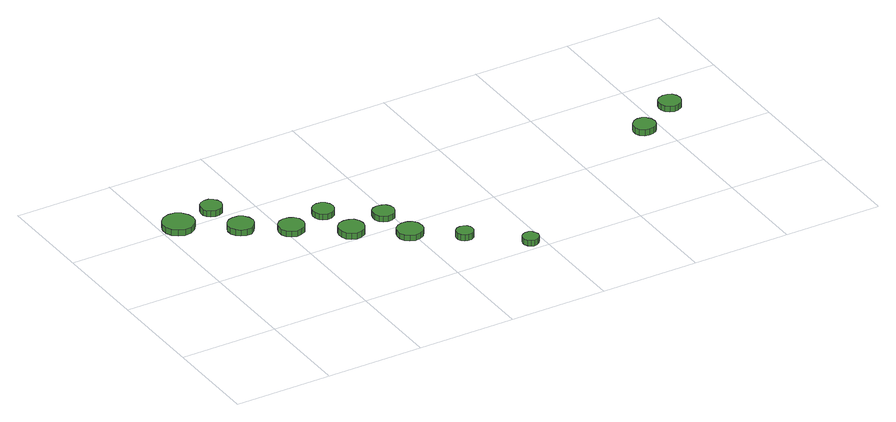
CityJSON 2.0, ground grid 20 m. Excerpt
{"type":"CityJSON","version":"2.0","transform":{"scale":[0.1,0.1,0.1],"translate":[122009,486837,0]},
"CityObjects":{
"tree1":{"type":"SolitaryVegetationObject","attributes":{"function":"something"},"geometry":[{"type":"MultiSurface","lod":"1","boundaries":[[[0,1,2,3,4,5,6,7,8,9,10,11,12,13,14]],[[15,16,17,18,19,20,21,22,23,24,25,26,27,28,29]],[[0,29,28,1]],[[1,28,27,2]],[[2,27,26,3]],[[3,26,25,4]],[[4,25,24,5]],[[5,24,23,6]],[[6,23,22,7]],[[7,22,21,8]],[[8,21,20,9]],[[9,20,19,10]],[[10,19,18,11]],[[11,18,17,12]],[[12,17,16,13]],[[13,16,15,14]],[[14,15,29,0]]]}]},
"tree2":{"type":"SolitaryVegetationObject","attributes":{"function":"something"},"geometry":[{"type":"MultiSurface","lod":"1","boundaries":[[[30,31,32,33,34,35,36,37,38,39,40,41,42,43,44]],[[45,46,47,48,49,50,51,52,53,54,55,56,57,58,59]],[[30,59,58,31]],[[31,58,57,32]],[[32,57,56,33]],[[33,56,55,34]],[[34,55,54,35]],[[35,54,53,36]],[[36,53,52,37]],[[37,52,51,38]],[[38,51,50,39]],[[39,50,49,40]],[[40,49,48,41]],[[41,48,47,42]],[[42,47,46,43]],[[43,46,45,44]],[[44,45,59,30]]]}]},
"tree3":{"type":"SolitaryVegetationObject","attributes":{"function":"something"},"geometry":[{"type":"MultiSurface","lod":"1","boundaries":[[[60,61,62,63,64,65,66,67,68,69,70,71,72,73,74]],[[75,76,77,78,79,80,81,82,83,84,85,86,87,88,89]],[[60,89,88,61]],[[61,88,87,62]],[[62,87,86,63]],[[63,86,85,64]],[[64,85,84,65]],[[65,84,83,66]],[[66,83,82,67]],[[67,82,81,68]],[[68,81,80,69]],[[69,80,79,70]],[[70,79,78,71]],[[71,78,77,72]],[[72,77,76,73]],[[73,76,75,74]],[[74,75,89,60]]]}]},
"tree4":{"type":"SolitaryVegetationObject","attributes":{"function":"something"},"geometry":[{"type":"MultiSurface","lod":"1","boundaries":[[[90,91,92,93,94,95,96,97,98,99,100,101,102,103,104]],[[105,106,107,108,109,110,111,112,113,114,115,116,117,118,119]],[[90,119,118,91]],[[91,118,117,92]],[[92,117,116,93]],[[93,116,115,94]],[[94,115,114,95]],[[95,114,113,96]],[[96,113,112,97]],[[97,112,111,98]],[[98,111,110,99]],[[99,110,109,100]],[[100,109,108,101]],[[101,108,107,102]],[[102,107,106,103]],[[103,106,105,104]],[[104,105,119,90]]]}]},
"tree5":{"type":"SolitaryVegetationObject","attributes":{"function":"something"},"geometry":[{"type":"MultiSurface","lod":"1","boundaries":[[[120,121,122,123,124,125,126,127,128,129,130,131,132,133,134]],[[135,136,137,138,139,140,141,142,143,144,145,146,147,148,149]],[[120,149,148,121]],[[121,148,147,122]],[[122,147,146,123]],[[123,146,145,124]],[[124,145,144,125]],[[125,144,143,126]],[[126,143,142,127]],[[127,142,141,128]],[[128,141,140,129]],[[129,140,139,130]],[[130,139,138,131]],[[131,138,137,132]],[[132,137,136,133]],[[133,136,135,134]],[[134,135,149,120]]]}]},
"tree6":{"type":"SolitaryVegetationObject","attributes":{"function":"something"},"geometry":[{"type":"MultiSurface","lod":"1","boundaries":[[[150,151,152,153,154,155,156,157,158,159,160,161,162,163,164]],[[165,166,167,168,169,170,171,172,173,174,175,176,177,178,179]],[[150,179,178,151]],[[151,178,177,152]],[[152,177,176,153]],[[153,176,175,154]],[[154,175,174,155]],[[155,174,173,156]],[[156,173,172,157]],[[157,172,171,158]],[[158,171,170,159]],[[159,170,169,160]],[[160,169,168,161]],[[161,168,167,162]],[[162,167,166,163]],[[163,166,165,164]],[[164,165,179,150]]]}]},
"tree7":{"type":"SolitaryVegetationObject","attributes":{"function":"something"},"geometry":[{"type":"MultiSurface","lod":"1","boundaries":[[[180,181,182,183,184,185,186,187,188,189,190,191,192,193,194]],[[195,196,197,198,199,200,201,202,203,204,205,206,207,208,209]],[[180,209,208,181]],[[181,208,207,182]],[[182,207,206,183]],[[183,206,205,184]],[[184,205,204,185]],[[185,204,203,186]],[[186,203,202,187]],[[187,202,201,188]],[[188,201,200,189]],[[189,200,199,190]],[[190,199,198,191]],[[191,198,197,192]],[[192,197,196,193]],[[193,196,195,194]],[[194,195,209,180]]]}]},
"tree8":{"type":"SolitaryVegetationObject","attributes":{"function":"something"},"geometry":[{"type":"MultiSurface","lod":"1","boundaries":[[[210,211,212,213,214,215,216,217,218,219,220,221,222,223,224]],[[225,226,227,228,229,230,231,232,233,234,235,236,237,238,239]],[[210,239,238,211]],[[211,238,237,212]],[[212,237,236,213]],[[213,236,235,214]],[[214,235,234,215]],[[215,234,233,216]],[[216,233,232,217]],[[217,232,231,218]],[[218,231,230,219]],[[219,230,229,220]],[[220,229,228,221]],[[221,228,227,222]],[[222,227,226,223]],[[223,226,225,224]],[[224,225,239,210]]]}]},
"tree9":{"type":"SolitaryVegetationObject","attributes":{"function":"something"},"geometry":[{"type":"MultiSurface","lod":"1","boundaries":[[[240,241,242,243,244,245,246,247,248,249,250,251,252,253,254]],[[255,256,257,258,259,260,261,262,263,264,265,266,267,268,269]],[[240,269,268,241]],[[241,268,267,242]],[[242,267,266,243]],[[243,266,265,244]],[[244,265,264,245]],[[245,264,263,246]],[[246,263,262,247]],[[247,262,261,248]],[[248,261,260,249]],[[249,260,259,250]],[[250,259,258,251]],[[251,258,257,252]],[[252,257,256,253]],[[253,256,255,254]],[[254,255,269,240]]]}]},
"tree10":{"type":"SolitaryVegetationObject","attributes":{"function":"something"},"geometry":[{"type":"MultiSurface","lod":"1","boundaries":[[[270,271,272,273,274,275,276,277,278,279,280,281,282,283,284]],[[285,286,287,288,289,290,291,292,293,294,295,296,297,298,299]],[[270,299,298,271]],[[271,298,297,272]],[[272,297,296,273]],[[273,296,295,274]],[[274,295,294,275]],[[275,294,293,276]],[[276,293,292,277]],[[277,292,291,278]],[[278,291,290,279]],[[279,290,289,280]],[[280,289,288,281]],[[281,288,287,282]],[[282,287,286,283]],[[283,286,285,284]],[[284,285,299,270]]]}]},
"tree11":{"type":"SolitaryVegetationObject","attributes":{"function":"something"},"geometry":[{"type":"MultiSurface","lod":"1","boundaries":[[[300,301,302,303,304,305,306,307,308,309,310,311,312,313,314]],[[315,316,317,318,319,320,321,322,323,324,325,326,327,328,329]],[[300,329,328,301]],[[301,328,327,302]],[[302,327,326,303]],[[303,326,325,304]],[[304,325,324,305]],[[305,324,323,306]],[[306,323,322,307]],[[307,322,321,308]],[[308,321,320,309]],[[309,320,319,310]],[[310,319,318,311]],[[311,318,317,312]],[[312,317,316,313]],[[313,316,315,314]],[[314,315,329,300]]]}]},
"tree12":{"type":"SolitaryVegetationObject","attributes":{"function":"something"},"geometry":[{"type":"MultiSurface","lod":"1","boundaries":[[[330,331,332,333,334,335,336,337,338,339,340,341,342,343,344]],[[345,346,347,348,349,350,351,352,353,354,355,356,357,358,359]],[[330,359,358,331]],[[331,358,357,332]],[[332,357,356,333]],[[333,356,355,334]],[[334,355,354,335]],[[335,354,353,336]],[[336,353,352,337]],[[337,352,351,338]],[[338,351,350,339]],[[339,350,349,340]],[[340,349,348,341]],[[341,348,347,342]],[[342,347,346,343]],[[343,346,345,344]],[[344,345,359,330]]]}]}
},
"vertices":[
[68,409,22],[65,422,22],[57,433,22],[46,440,22],[32,441,22],[20,437,22],[10,428,22],[5,416,22],[5,403,22],[10,391,22],[20,382,22],[32,378,22],[46,379,22],[57,386,22],[65,396,22],[65,396,9],[57,386,9],[46,379,9],[32,378,9],[20,382,9],[10,391,9],[5,403,9],[5,416,9],[10,428,9],[20,437,9],[32,441,9],[46,440,9],[57,433,9],[65,422,9],[68,409,9],
[160,344,22],[157,355,22],[151,364,22],[142,369,22],[131,370,22],[120,367,22],[112,359,22],[108,350,22],[108,339,22],[112,329,22],[120,322,22],[131,318,22],[142,319,22],[151,325,22],[157,334,22],[157,334,9],[151,325,9],[142,319,9],[131,318,9],[120,322,9],[112,329,9],[108,339,9],[108,350,9],[112,359,9],[120,367,9],[131,370,9],[142,369,9],[151,364,9],[157,355,9],[160,344,9],
[141,429,22],[139,438,22],[134,445,22],[126,450,22],[117,451,22],[108,448,22],[101,442,22],[98,433,22],[98,424,22],[101,416,22],[108,410,22],[117,407,22],[126,408,22],[134,413,22],[139,420,22],[139,420,9],[134,413,9],[126,408,9],[117,407,9],[108,410,9],[101,416,9],[98,424,9],[98,433,9],[101,442,9],[108,448,9],[117,451,9],[126,450,9],[134,445,9],[139,438,9],[141,429,9],
[238,291,22],[236,302,22],[230,311,22],[220,316,22],[209,317,22],[199,314,22],[191,307,22],[187,297,22],[187,286,22],[191,276,22],[199,269,22],[209,265,22],[220,267,22],[230,272,22],[236,281,22],[236,281,10],[230,272,10],[220,267,10],[209,265,10],[199,269,10],[191,276,10],[187,286,10],[187,297,10],[191,307,10],[199,314,10],[209,317,10],[220,316,10],[230,311,10],[236,302,10],[238,291,10],
[330,226,23],[328,237,23],[322,246,23],[312,251,23],[302,252,23],[291,249,23],[283,241,23],[279,232,23],[279,221,23],[283,211,23],[291,204,23],[302,200,23],[312,201,23],[322,207,23],[328,216,23],[328,216,10],[322,207,10],[312,201,10],[302,200,10],[291,204,10],[283,211,10],[279,221,10],[279,232,10],[283,241,10],[291,249,10],[302,252,10],[312,251,10],[322,246,10],[328,237,10],[330,226,10],
[315,311,22],[313,320,22],[308,327,22],[300,332,22],[291,333,22],[282,330,22],[276,324,22],[272,315,22],[272,306,22],[276,298,22],[282,292,22],[291,289,22],[300,290,22],[308,295,22],[313,302,22],[313,302,10],[308,295,10],[300,290,10],[291,289,10],[282,292,10],[276,298,10],[272,306,10],[272,315,10],[276,324,10],[282,330,10],[291,333,10],[300,332,10],[308,327,10],[313,320,10],[315,311,10],
[421,164,22],[419,175,22],[413,184,22],[403,189,22],[392,190,22],[382,187,22],[374,180,22],[370,170,22],[370,159,22],[374,149,22],[382,142,22],[392,138,22],[403,140,22],[413,145,22],[419,154,22],[419,154,10],[413,145,10],[403,140,10],[392,138,10],[382,142,10],[374,149,10],[370,159,10],[370,170,10],[374,180,10],[382,187,10],[392,190,10],[403,189,10],[413,184,10],[419,175,10],[421,164,10],
[408,246,22],[406,255,22],[401,262,22],[393,266,22],[384,267,22],[375,265,22],[368,259,22],[365,250,22],[365,241,22],[368,233,22],[375,227,22],[384,224,22],[393,225,22],[401,229,22],[406,237,22],[406,237,10],[401,229,10],[393,225,10],[384,224,10],[375,227,10],[368,233,10],[365,241,10],[365,250,10],[368,259,10],[375,265,10],[384,267,10],[393,266,10],[401,262,10],[406,255,10],[408,246,10],
[497,106,22],[496,113,22],[492,119,22],[485,122,22],[478,123,22],[471,121,22],[466,116,22],[463,110,22],[463,102,22],[466,96,22],[471,91,22],[478,89,22],[485,89,22],[492,93,22],[496,99,22],[496,99,9],[492,93,9],[485,89,9],[478,89,9],[471,91,9],[466,96,9],[463,102,9],[463,110,9],[466,116,9],[471,121,9],[478,123,9],[485,122,9],[492,119,9],[496,113,9],[497,106,9],
[591,23,23],[589,30,23],[585,35,23],[579,39,23],[572,40,23],[566,37,23],[561,33,23],[558,26,23],[558,20,23],[561,13,23],[566,9,23],[572,6,23],[579,7,23],[585,11,23],[589,16,23],[589,16,11],[585,11,11],[579,7,11],[572,6,11],[566,9,11],[561,13,11],[558,20,11],[558,26,11],[561,33,11],[566,37,11],[572,40,11],[579,39,11],[585,35,11],[589,30,11],[591,23,11],
[990,264,23],[988,273,23],[982,281,23],[974,286,23],[965,287,23],[956,284,23],[949,277,23],[945,269,23],[945,259,23],[949,251,23],[956,244,23],[965,242,23],[974,243,23],[982,247,23],[988,255,23],[988,255,10],[982,247,10],[974,243,10],[965,242,10],[956,244,10],[949,251,10],[945,259,10],[945,269,10],[949,277,10],[956,284,10],[965,287,10],[974,286,10],[982,281,10],[988,273,10],[990,264,10],
[1076,316,21],[1074,325,21],[1069,333,21],[1060,337,21],[1051,338,21],[1042,335,21],[1035,329,21],[1031,320,21],[1031,311,21],[1035,302,21],[1042,296,21],[1051,293,21],[1060,294,21],[1069,299,21],[1074,307,21],[1074,307,9],[1069,299,9],[1060,294,9],[1051,293,9],[1042,296,9],[1035,302,9],[1031,311,9],[1031,320,9],[1035,329,9],[1042,335,9],[1051,338,9],[1060,337,9],[1069,333,9],[1074,325,9],[1076,316,9]
]}
